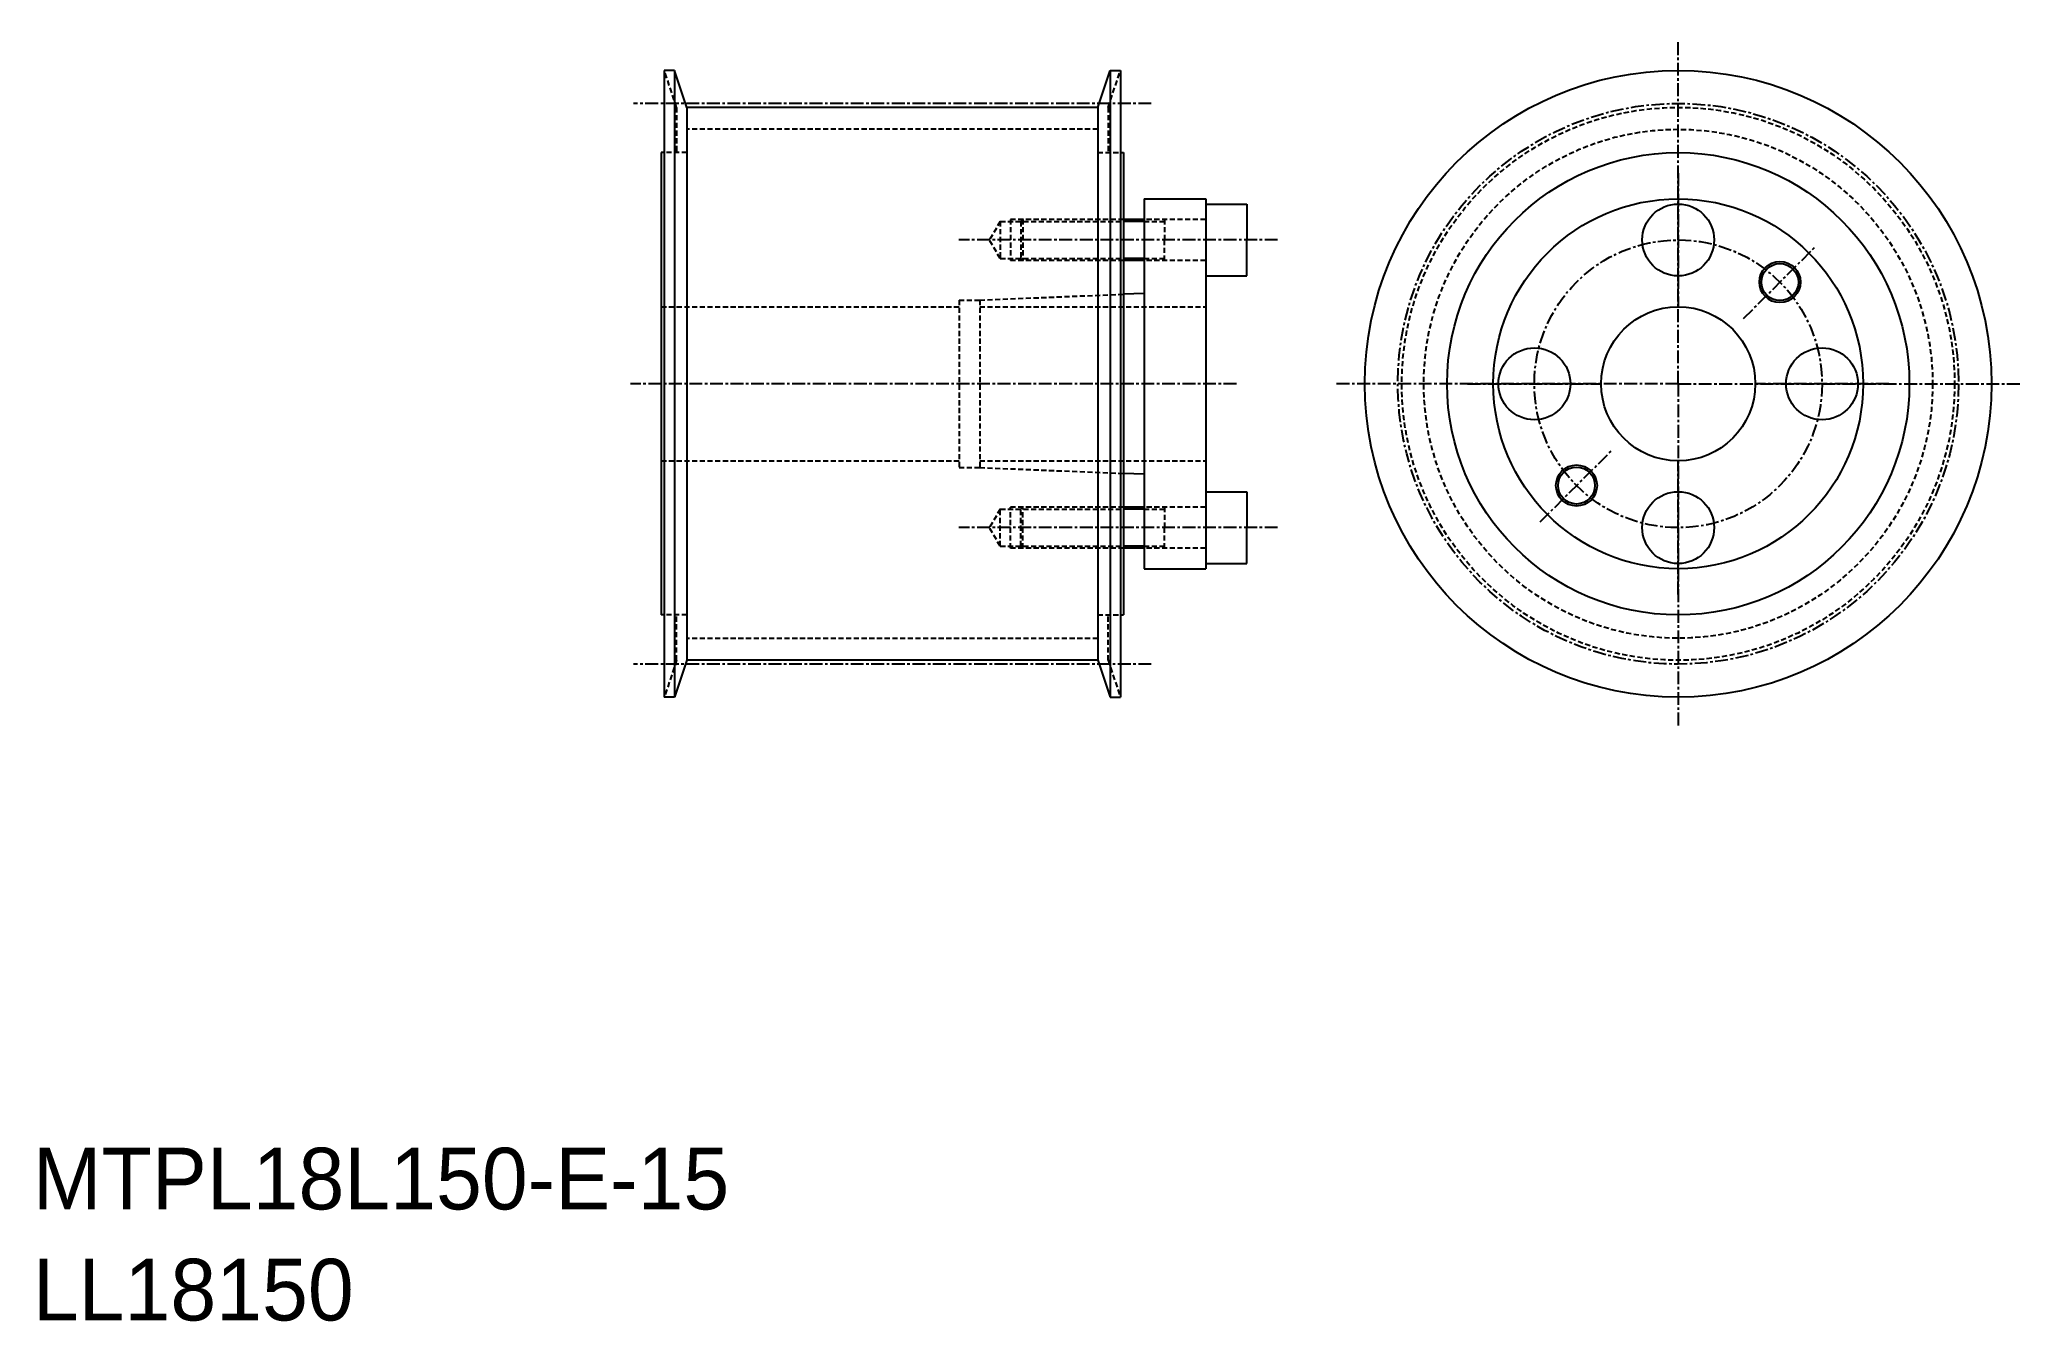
# Model space of a CAD drawing. Extents: x -285 to -92, y -61 to 64.
import ezdxf

# ---------------------------------------------------------------- set-up
doc = ezdxf.new("R2010")
doc.units = 0
doc.linetypes.add('CENTER', pattern=[2, 1.25, -0.25, 0.25, -0.25])
doc.linetypes.add('DASHED', pattern=[0.75, 0.5, -0.25])
doc.layers.get('0').update_dxf_attribs({"linetype": 'CONTINUOUS'})
doc.layers.add('CENTER', color=1, linetype='CENTER')

msp = doc.modelspace()

# ---------------------------------------------------------------- linework, layer by layer
at = {"color": 7, "linetype": 'CONTINUOUS'}
for p, q in [((-224.52, 60.86), (-224.52, -0.14)), ((-223.52, 60.86), (-224.52, 60.86)), ((-223.52, 60.86), (-223.52, -0.14)), ((-222.32, 57.26), (-223.52, 60.86)), ((-182.32, 57.26), (-181.12, 60.86)), ((-181.12, 60.86), (-181.12, -0.14)), ((-181.12, 60.86), (-180.12, 60.86)), ((-180.12, 60.86), (-180.12, -0.14)), ((-182.32, 57.26), (-222.32, 57.26)), ((-222.32, 57.26), (-222.32, 3.45)), ((-182.32, 57.26), (-182.32, 3.45)), ((-224.82, 52.86), (-224.82, 7.86)), ((-224.52, 52.86), (-224.82, 52.86)), ((-180.12, 52.86), (-179.82, 52.86)), ((-179.82, 52.86), (-179.82, 7.86)), ((-177.82, 48.36), (-171.82, 48.36)), ((-177.82, 48.36), (-177.82, 12.36)), ((-171.82, 48.36), (-171.82, 12.36)), ((-177.82, 46.36), (-179.82, 46.36)), ((-171.82, 47.86), (-167.82, 47.86)), ((-167.82, 47.86), (-167.82, 44.36)), ((-167.82, 40.86), (-167.82, 44.36)), ((-177.82, 42.36), (-179.82, 42.36)), ((-171.82, 40.86), (-167.82, 40.86)), ((-177.82, 39.16), (-179.82, 39.08)), ((-177.82, 21.56), (-179.82, 21.64)), ((-171.82, 19.86), (-167.82, 19.86)), ((-167.82, 19.86), (-167.82, 16.36)), ((-177.82, 18.36), (-179.82, 18.36)), ((-167.82, 12.86), (-167.82, 16.36)), ((-177.82, 14.36), (-179.82, 14.36)), ((-177.82, 12.36), (-171.82, 12.36)), ((-171.82, 12.86), (-167.82, 12.86)), ((-224.52, 7.86), (-224.82, 7.86)), ((-180.12, 7.86), (-179.82, 7.86)), ((-222.32, 3.45), (-223.52, -0.14)), ((-182.32, 3.45), (-222.32, 3.45)), ((-182.32, 3.45), (-181.12, -0.14)), ((-223.52, -0.14), (-224.52, -0.14)), ((-181.12, -0.14), (-180.12, -0.14))]:
    msp.add_line(p, q, dxfattribs=at)
at = {"color": 3, "linetype": 'DASHED'}
for p, q in [((-223.32, 57.26), (-224.52, 60.86)), ((-181.32, 57.26), (-180.12, 60.86)), ((-223.32, 57.26), (-223.32, 52.86)), ((-181.32, 57.26), (-181.32, 52.86)), ((-182.32, 55.13), (-222.32, 55.13)), ((-222.32, 52.86), (-224.52, 52.86)), ((-182.32, 52.86), (-180.12, 52.86)), ((-190.82, 46.36), (-190.82, 42.36)), ((-179.82, 46.36), (-190.82, 46.36)), ((-189.62, 46.36), (-189.82, 46.16)), ((-189.62, 46.36), (-189.62, 42.36)), ((-171.82, 46.36), (-177.82, 46.36)), ((-175.82, 46.36), (-175.82, 44.36)), ((-191.82, 46.16), (-192.86, 44.36)), ((-191.82, 46.16), (-191.82, 42.56)), ((-191.82, 46.16), (-179.82, 46.16)), ((-189.82, 46.16), (-189.82, 42.36)), ((-177.82, 46.16), (-175.82, 46.16)), ((-191.82, 42.56), (-192.86, 44.36)), ((-191.82, 42.56), (-179.82, 42.56)), ((-189.62, 42.36), (-189.82, 42.56)), ((-177.82, 42.56), (-175.82, 42.56)), ((-175.82, 42.36), (-175.82, 44.36)), ((-179.82, 42.36), (-190.82, 42.36)), ((-171.82, 42.36), (-177.82, 42.36)), ((-193.82, 38.51), (-179.82, 39.08)), ((-224.82, 37.86), (-195.82, 37.86)), ((-195.82, 38.51), (-195.82, 22.21)), ((-195.82, 38.51), (-193.82, 38.51)), ((-193.82, 38.51), (-193.82, 22.21)), ((-193.82, 37.86), (-171.82, 37.86)), ((-224.82, 22.86), (-195.82, 22.86)), ((-195.82, 22.21), (-193.82, 22.21)), ((-193.82, 22.86), (-171.82, 22.86)), ((-193.82, 22.21), (-179.82, 21.64)), ((-191.82, 18.16), (-192.86, 16.36)), ((-191.82, 14.56), (-191.82, 18.16)), ((-191.82, 18.16), (-179.82, 18.16)), ((-190.82, 14.36), (-190.82, 18.36)), ((-179.82, 18.36), (-190.82, 18.36)), ((-189.82, 14.56), (-189.82, 18.36)), ((-189.62, 18.36), (-189.82, 18.16)), ((-189.62, 14.36), (-189.62, 18.36)), ((-171.82, 18.36), (-177.82, 18.36)), ((-177.82, 18.16), (-175.82, 18.16)), ((-175.82, 18.36), (-175.82, 16.36)), ((-191.82, 14.56), (-192.86, 16.36)), ((-175.82, 14.36), (-175.82, 16.36)), ((-191.82, 14.56), (-179.82, 14.56)), ((-179.82, 14.36), (-190.82, 14.36)), ((-189.62, 14.36), (-189.82, 14.56)), ((-177.82, 14.56), (-175.82, 14.56)), ((-171.82, 14.36), (-177.82, 14.36)), ((-222.32, 7.86), (-224.52, 7.86)), ((-223.32, 3.45), (-223.32, 7.86)), ((-182.32, 7.86), (-180.12, 7.86)), ((-181.32, 3.45), (-181.32, 7.86)), ((-182.32, 5.58), (-222.32, 5.58)), ((-223.32, 3.45), (-224.52, -0.14)), ((-181.32, 3.45), (-180.12, -0.14))]:
    msp.add_line(p, q, dxfattribs=at)
at = {"color": 3, "linetype": 'CONTINUOUS'}
for p, q in [((-177.82, 46.16), (-179.82, 46.16)), ((-177.82, 42.56), (-179.82, 42.56)), ((-177.82, 18.16), (-179.82, 18.16)), ((-177.82, 14.56), (-179.82, 14.56))]:
    msp.add_line(p, q, dxfattribs=at)
at = {"color": 7, "linetype": 'CONTINUOUS'}
for centre, radius in [((-125.82, 30.36), 30.5), ((-125.82, 30.36), 22.5), ((-125.82, 30.36), 18), ((-125.82, 30.36), 18), ((-125.82, 44.36), 3.5), ((-115.92, 40.26), 1.8), ((-125.82, 30.36), 7.5), ((-139.82, 30.36), 3.5), ((-111.82, 30.36), 3.5), ((-135.72, 20.46), 1.8), ((-125.82, 16.36), 3.5)]:
    msp.add_circle(centre, radius, dxfattribs=at)
at = {"color": 3, "linetype": 'DASHED'}
for radius in [26.91, 24.77]:
    msp.add_circle((-125.82, 30.36), radius, dxfattribs=at)
at = {"color": 3, "linetype": 'CONTINUOUS'}
for centre in [(-115.92, 40.26), (-135.72, 20.46)]:
    msp.add_circle(centre, 2, dxfattribs=at)
at = {"layer": 'CENTER', "color": 1, "linetype": 'CENTER'}
for p, q in [((-125.82, 30.36), (-125.82, 63.86)), ((-177.12, 57.64), (-227.52, 57.64)), ((-125.82, 50.86), (-125.82, 37.86)), ((-164.82, 44.36), (-195.86, 44.36)), ((-119.45, 36.72), (-112.38, 43.79)), ((-168.82, 30.36), (-227.82, 30.36)), ((-125.82, 30.36), (-159.32, 30.36)), ((-146.32, 30.36), (-133.32, 30.36)), ((-125.82, 30.36), (-92.32, 30.36)), ((-125.82, 30.36), (-125.82, -3.14)), ((-105.32, 30.36), (-118.32, 30.36)), ((-139.25, 16.92), (-132.18, 23.99)), ((-125.82, 9.86), (-125.82, 22.86)), ((-164.82, 16.36), (-195.86, 16.36)), ((-177.12, 3.07), (-227.52, 3.07))]:
    msp.add_line(p, q, dxfattribs=at)
for radius in [27.29, 14]:
    msp.add_circle((-125.82, 30.36), radius, dxfattribs=at)

# ---------------------------------------------------------------- texts
at = {"color": 7, "linetype": 'CONTINUOUS'}
for s, p in [('MTPL18L150-E-15', (-285.99, -50)), ('LL18150', (-285.99, -60.81))]:
    msp.add_text(s, height=6, dxfattribs=at).set_placement(p)

doc.saveas('drawing.dxf')
